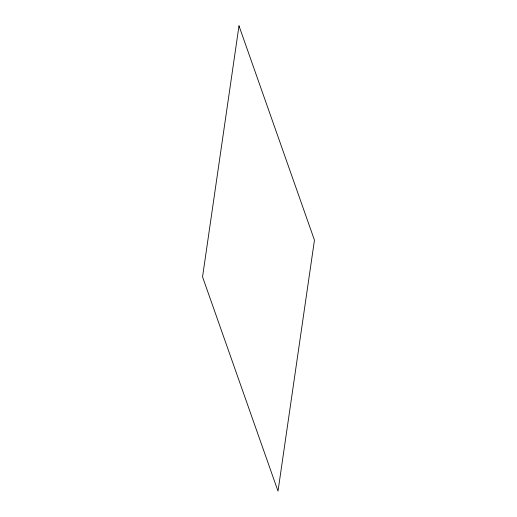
<?xml version="1.0" encoding="UTF-8"?>
<svg xmlns="http://www.w3.org/2000/svg" width="517" height="517" viewBox="0 0 517 517"><rect width="100%" height="100%" fill="white"/><g stroke="black" fill="none" stroke-linecap="round" stroke-linejoin="round"><path stroke-width="0.78" d="M238.99 25.85L202.548 276.86L278.01 491.15L314.452 240.14L238.99 25.85"/></g></svg>
